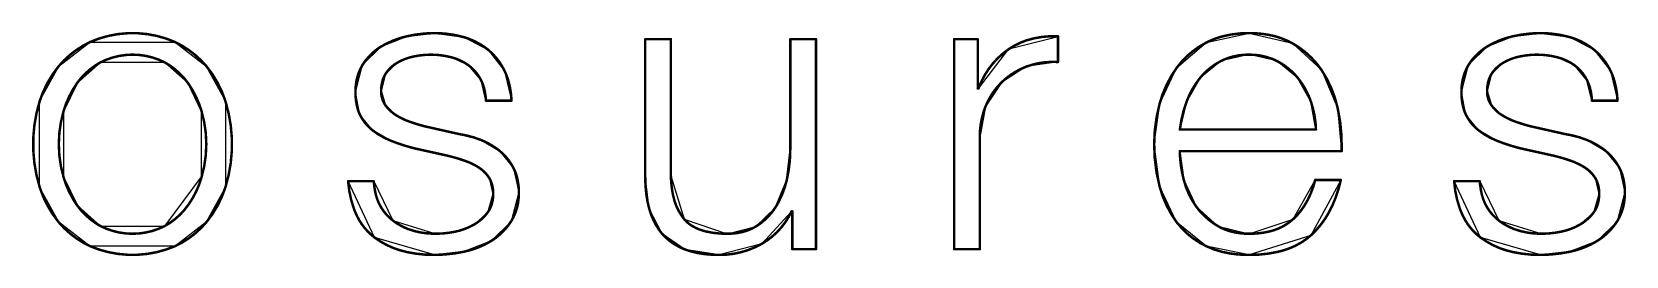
# Model space of a CAD drawing. Header units: inches. Extents: x 0 to 35.2, y -0.7 to 15.9.
# Drawn here: x 30.5863 to 30.906, y -0.2249 to -0.1798 of the extents above; entities that cross this region are included whole.
import ezdxf

# ---------------------------------------------------------------- set-up
doc = ezdxf.new("R2010")
doc.units = ezdxf.units.IN
doc.header["$MEASUREMENT"] = 0
doc.layers.add('Board Outline', color=216, linetype='Continuous')

msp = doc.modelspace()

# ---------------------------------------------------------------- linework, layer by layer
at = {"layer": 'Board Outline'}
for p, q in [((30.59168, -0.18671), (30.59793, -0.18189)), ((30.59793, -0.18189), (30.61501, -0.18189)), ((30.61501, -0.18189), (30.62126, -0.18671)), ((30.65632, -0.18279), (30.66143, -0.18074)), ((30.66143, -0.18074), (30.66703, -0.18009)), ((30.66703, -0.18009), (30.67295, -0.18091)), ((30.67295, -0.18091), (30.67778, -0.18344)), ((30.70928, -0.20869), (30.70928, -0.18132)), ((30.70928, -0.18132), (30.71443, -0.18132)), ((30.71443, -0.18132), (30.71443, -0.20878)), ((30.73837, -0.20347), (30.73837, -0.18132)), ((30.73837, -0.18132), (30.74352, -0.18132)), ((30.74352, -0.18132), (30.74352, -0.22349)), ((30.77123, -0.22349), (30.77123, -0.18132)), ((30.77123, -0.18132), (30.77597, -0.18132)), ((30.77597, -0.18132), (30.77597, -0.1912)), ((30.78222, -0.18328), (30.79207, -0.18074)), ((30.79207, -0.18074), (30.79207, -0.18589)), ((30.81585, -0.18708), (30.82177, -0.18201)), ((30.82177, -0.18201), (30.83039, -0.18009)), ((30.83039, -0.18009), (30.83906, -0.18213)), ((30.83906, -0.18213), (30.8449, -0.18749)), ((30.87812, -0.18279), (30.88323, -0.18074)), ((30.88323, -0.18074), (30.88883, -0.18009)), ((30.88883, -0.18009), (30.89475, -0.18091)), ((30.89475, -0.18091), (30.89957, -0.18344)), ((30.6526, -0.18646), (30.65632, -0.18279)), ((30.66282, -0.18479), (30.65959, -0.18602)), ((30.6663, -0.18442), (30.66282, -0.18479)), ((30.67046, -0.18496), (30.6663, -0.18442)), ((30.67393, -0.18662), (30.67046, -0.18496)), ((30.67778, -0.18344), (30.68108, -0.18769)), ((30.77613, -0.1912), (30.78222, -0.18328)), ((30.83039, -0.18442), (30.82476, -0.18569)), ((30.83595, -0.18569), (30.83039, -0.18442)), ((30.8744, -0.18646), (30.87812, -0.18279)), ((30.88462, -0.18479), (30.88139, -0.18602)), ((30.88809, -0.18442), (30.88462, -0.18479)), ((30.89226, -0.18496), (30.88809, -0.18442)), ((30.89573, -0.18662), (30.89226, -0.18496)), ((30.89957, -0.18344), (30.90288, -0.18769)), ((30.58784, -0.19378), (30.59168, -0.18671)), ((30.60002, -0.18597), (30.5954, -0.19006)), ((30.61293, -0.18597), (30.60002, -0.18597)), ((30.61754, -0.19006), (30.61293, -0.18597)), ((30.62126, -0.18671), (30.6251, -0.19378)), ((30.65117, -0.19194), (30.6526, -0.18646)), ((30.65722, -0.18826), (30.65632, -0.19169)), ((30.65959, -0.18602), (30.65722, -0.18826)), ((30.67635, -0.18953), (30.67393, -0.18662)), ((30.68108, -0.18769), (30.68247, -0.19365)), ((30.78569, -0.18683), (30.78075, -0.18998)), ((30.79207, -0.18589), (30.78569, -0.18683)), ((30.81245, -0.19423), (30.81585, -0.18708)), ((30.82476, -0.18569), (30.82059, -0.18904)), ((30.84012, -0.18904), (30.83595, -0.18569)), ((30.8449, -0.18749), (30.84813, -0.19509)), ((30.87297, -0.19194), (30.8744, -0.18646)), ((30.87902, -0.18826), (30.87812, -0.19169)), ((30.88139, -0.18602), (30.87902, -0.18826)), ((30.89814, -0.18953), (30.89573, -0.18662)), ((30.90288, -0.18769), (30.90427, -0.19365)), ((30.5954, -0.19006), (30.59262, -0.19582)), ((30.62032, -0.19582), (30.61754, -0.19006)), ((30.65632, -0.19169), (30.65718, -0.19459)), ((30.67733, -0.19365), (30.67635, -0.18953)), ((30.77597, -0.1912), (30.77613, -0.1912)), ((30.78075, -0.18998), (30.77752, -0.19484)), ((30.82059, -0.18904), (30.81785, -0.19386)), ((30.84277, -0.19382), (30.84012, -0.18904)), ((30.87812, -0.19169), (30.87898, -0.19459)), ((30.89912, -0.19365), (30.89814, -0.18953)), ((30.58784, -0.21102), (30.58784, -0.19378)), ((30.6251, -0.19378), (30.6251, -0.21102)), ((30.65207, -0.19648), (30.65117, -0.19194)), ((30.65718, -0.19459), (30.65935, -0.1966)), ((30.68247, -0.19365), (30.67733, -0.19365)), ((30.77752, -0.19484), (30.77638, -0.20101)), ((30.81135, -0.2024), (30.81245, -0.19423)), ((30.81785, -0.19386), (30.8165, -0.19946)), ((30.84379, -0.19946), (30.84277, -0.19382)), ((30.87387, -0.19648), (30.87297, -0.19194)), ((30.87898, -0.19459), (30.88114, -0.1966)), ((30.90427, -0.19365), (30.89912, -0.19365)), ((30.59262, -0.19582), (30.59262, -0.20898)), ((30.62032, -0.20898), (30.62032, -0.19582)), ((30.65456, -0.19958), (30.65207, -0.19648)), ((30.65935, -0.1966), (30.66221, -0.19795)), ((30.66221, -0.19795), (30.66507, -0.19881)), ((30.84813, -0.19509), (30.84894, -0.20379)), ((30.87636, -0.19958), (30.87387, -0.19648)), ((30.88114, -0.1966), (30.884, -0.19795)), ((30.884, -0.19795), (30.88686, -0.19881)), ((30.65828, -0.20171), (30.65456, -0.19958)), ((30.66507, -0.19881), (30.67193, -0.20036)), ((30.67193, -0.20036), (30.67631, -0.20154)), ((30.77638, -0.20101), (30.77638, -0.22349)), ((30.8165, -0.19946), (30.84379, -0.19946)), ((30.88008, -0.20171), (30.87636, -0.19958)), ((30.88686, -0.19881), (30.89373, -0.20036)), ((30.89373, -0.20036), (30.8981, -0.20154)), ((30.66294, -0.20322), (30.65828, -0.20171)), ((30.66956, -0.20469), (30.66294, -0.20322)), ((30.67631, -0.20154), (30.68015, -0.20379)), ((30.68015, -0.20379), (30.68288, -0.20722)), ((30.73764, -0.20971), (30.73837, -0.20347)), ((30.81245, -0.21094), (30.81135, -0.2024)), ((30.84894, -0.20379), (30.8165, -0.20379)), ((30.8165, -0.20379), (30.81728, -0.20955)), ((30.88474, -0.20322), (30.88008, -0.20171)), ((30.89136, -0.20469), (30.88474, -0.20322)), ((30.8981, -0.20154), (30.90194, -0.20379)), ((30.90194, -0.20379), (30.90468, -0.20722)), ((30.67295, -0.20567), (30.66956, -0.20469)), ((30.67593, -0.2071), (30.67295, -0.20567)), ((30.67802, -0.20922), (30.67593, -0.2071)), ((30.68288, -0.20722), (30.68394, -0.21204)), ((30.89475, -0.20567), (30.89136, -0.20469)), ((30.89773, -0.2071), (30.89475, -0.20567)), ((30.89982, -0.20922), (30.89773, -0.2071)), ((30.90468, -0.20722), (30.90574, -0.21204)), ((30.59262, -0.20898), (30.5954, -0.21474)), ((30.61293, -0.21883), (30.62032, -0.20898)), ((30.65498, -0.22112), (30.6497, -0.20984)), ((30.6497, -0.20984), (30.65485, -0.20984)), ((30.65485, -0.20984), (30.65865, -0.21772)), ((30.6788, -0.21237), (30.67802, -0.20922)), ((30.7101, -0.2154), (30.70928, -0.20869)), ((30.71443, -0.20878), (30.71709, -0.21744)), ((30.73535, -0.21515), (30.73764, -0.20971)), ((30.81585, -0.21805), (30.81245, -0.21094)), ((30.81728, -0.20955), (30.81977, -0.21491)), ((30.83922, -0.21744), (30.84363, -0.20959)), ((30.84878, -0.20959), (30.84277, -0.22071)), ((30.84363, -0.20959), (30.84878, -0.20959)), ((30.87677, -0.22112), (30.8715, -0.20984)), ((30.8715, -0.20984), (30.87665, -0.20984)), ((30.87665, -0.20984), (30.88045, -0.21772)), ((30.90059, -0.21237), (30.89982, -0.20922)), ((30.59168, -0.21809), (30.58784, -0.21102)), ((30.6251, -0.21102), (30.62126, -0.21809)), ((30.67769, -0.21609), (30.6788, -0.21237)), ((30.68394, -0.21204), (30.68239, -0.21789)), ((30.89949, -0.21609), (30.90059, -0.21237)), ((30.90574, -0.21204), (30.90419, -0.21789)), ((30.5954, -0.21474), (30.60002, -0.21883)), ((30.67488, -0.21858), (30.67769, -0.21609)), ((30.71267, -0.22038), (30.7101, -0.2154)), ((30.73143, -0.21895), (30.73535, -0.21515)), ((30.73862, -0.21589), (30.73269, -0.22238)), ((30.73878, -0.21589), (30.73862, -0.21589)), ((30.73878, -0.22349), (30.73878, -0.21589)), ((30.81977, -0.21491), (30.8241, -0.21883)), ((30.89667, -0.21858), (30.89949, -0.21609)), ((30.59793, -0.22287), (30.59168, -0.21809)), ((30.60002, -0.21883), (30.61293, -0.21883)), ((30.62126, -0.21809), (30.61501, -0.22287)), ((30.65865, -0.21772), (30.66728, -0.22038)), ((30.66728, -0.22038), (30.67116, -0.21997)), ((30.67116, -0.21997), (30.67488, -0.21858)), ((30.68239, -0.21789), (30.67843, -0.22181)), ((30.71725, -0.22353), (30.71267, -0.22038)), ((30.71709, -0.21744), (30.72571, -0.22038)), ((30.72571, -0.22038), (30.73143, -0.21895)), ((30.82177, -0.22287), (30.81585, -0.21805)), ((30.8241, -0.21883), (30.83039, -0.22038)), ((30.83039, -0.22038), (30.83922, -0.21744)), ((30.88045, -0.21772), (30.88907, -0.22038)), ((30.88907, -0.22038), (30.89295, -0.21997)), ((30.89295, -0.21997), (30.89667, -0.21858)), ((30.90419, -0.21789), (30.90023, -0.22181)), ((30.61501, -0.22287), (30.59793, -0.22287)), ((30.66703, -0.22463), (30.65498, -0.22112)), ((30.67843, -0.22181), (30.67299, -0.22398)), ((30.72408, -0.22463), (30.71725, -0.22353)), ((30.73269, -0.22238), (30.72408, -0.22463)), ((30.74352, -0.22349), (30.73878, -0.22349)), ((30.77638, -0.22349), (30.77123, -0.22349)), ((30.83039, -0.22463), (30.82177, -0.22287)), ((30.84277, -0.22071), (30.83039, -0.22463)), ((30.88883, -0.22463), (30.87677, -0.22112)), ((30.90023, -0.22181), (30.89479, -0.22398)), ((30.67299, -0.22398), (30.66703, -0.22463)), ((30.89479, -0.22398), (30.88883, -0.22463))]:
    msp.add_line(p, q, dxfattribs=at)
at = {"layer": 'Board Outline', "const_width": 0.0005}
for points in [[(30.59168, -0.18671, -0.107484), (30.59793, -0.18189)], [(30.59793, -0.18189, -0.210934), (30.61501, -0.18189)], [(30.61501, -0.18189, -0.107254), (30.62126, -0.18671)], [(30.65632, -0.18279, -0.080015), (30.66143, -0.18074)], [(30.66143, -0.18074, -0.056953), (30.66703, -0.18009)], [(30.66703, -0.18009, -0.072912), (30.67295, -0.18091)], [(30.67295, -0.18091, -0.100694), (30.67778, -0.18344)], [(30.78222, -0.18328, -0.068855), (30.78577, -0.18154)], [(30.78577, -0.18154, -0.090963), (30.79207, -0.18074)], [(30.81585, -0.18708, -0.116063), (30.82177, -0.18201)], [(30.82177, -0.18201, -0.054284), (30.8249, -0.18078)], [(30.8249, -0.18078, -0.067458), (30.83039, -0.18009)], [(30.83039, -0.18009, -0.045136), (30.83421, -0.18042)], [(30.83421, -0.18042, -0.08441), (30.83906, -0.18213)], [(30.83906, -0.18213, -0.116284), (30.8449, -0.18749)], [(30.87812, -0.18279, -0.080015), (30.88323, -0.18074)], [(30.88323, -0.18074, -0.056953), (30.88883, -0.18009)], [(30.88883, -0.18009, -0.072912), (30.89475, -0.18091)], [(30.89475, -0.18091, -0.100694), (30.89957, -0.18344)], [(30.60002, -0.18597, -0.240759), (30.61293, -0.18597)], [(30.6526, -0.18646, -0.118075), (30.65632, -0.18279)], [(30.65959, -0.18602, -0.080733), (30.66282, -0.18479)], [(30.66282, -0.18479, -0.052277), (30.6663, -0.18442)], [(30.6663, -0.18442, -0.066575), (30.67046, -0.18496)], [(30.67046, -0.18496, -0.097546), (30.67393, -0.18662)], [(30.67778, -0.18344, -0.109449), (30.68108, -0.18769)], [(30.77613, -0.1912, -0.158328), (30.78222, -0.18328)], [(30.82476, -0.18569, -0.099582), (30.82915, -0.18447)], [(30.82915, -0.18447, -0.020802), (30.83039, -0.18442)], [(30.83039, -0.18442, -0.0944), (30.83494, -0.18523)], [(30.83494, -0.18523, -0.025601), (30.83595, -0.18569)], [(30.8744, -0.18646, -0.118075), (30.87812, -0.18279)], [(30.88139, -0.18602, -0.080739), (30.88462, -0.18479)], [(30.88462, -0.18479, -0.052277), (30.88809, -0.18442)], [(30.88809, -0.18442, -0.066581), (30.89226, -0.18496)], [(30.89226, -0.18496, -0.097567), (30.89573, -0.18662)], [(30.89957, -0.18344, -0.109476), (30.90288, -0.18769)], [(30.58784, -0.19378, -0.097308), (30.59168, -0.18671)], [(30.5954, -0.19006, -0.109566), (30.60002, -0.18597)], [(30.61293, -0.18597, -0.109246), (30.61754, -0.19006)], [(30.62126, -0.18671, -0.097287), (30.6251, -0.19378)], [(30.65123, -0.1907, -0.117327), (30.6526, -0.18646)], [(30.65665, -0.18948, -0.06504), (30.65722, -0.18826)], [(30.65722, -0.18826, -0.119595), (30.65959, -0.18602)], [(30.67393, -0.18662, -0.113805), (30.67635, -0.18953)], [(30.68108, -0.18769, -0.045335), (30.6819, -0.18986)], [(30.78075, -0.18998, -0.103177), (30.78569, -0.18683)], [(30.78569, -0.18683, -0.086163), (30.79069, -0.18588)], [(30.79069, -0.18588, -0.018265), (30.79207, -0.18589)], [(30.81245, -0.19423, -0.090865), (30.81585, -0.18708)], [(30.82059, -0.18904, -0.103058), (30.82476, -0.18569)], [(30.83595, -0.18569, -0.102797), (30.84012, -0.18904)], [(30.8449, -0.18749, -0.093761), (30.84813, -0.19509)], [(30.87303, -0.1907, -0.117327), (30.8744, -0.18646)], [(30.87844, -0.18948, -0.06507), (30.87902, -0.18826)], [(30.87902, -0.18826, -0.119674), (30.88139, -0.18602)], [(30.89573, -0.18662, -0.113805), (30.89814, -0.18953)], [(30.90288, -0.18769, -0.045335), (30.90369, -0.18986)], [(30.59262, -0.19582, -0.086861), (30.5954, -0.19006)], [(30.61754, -0.19006, -0.086887), (30.62032, -0.19582)], [(30.65117, -0.19194, -0.023778), (30.65123, -0.1907)], [(30.65132, -0.19396, -0.037811), (30.65117, -0.19194)], [(30.65632, -0.19169, -0.079311), (30.65665, -0.18948)], [(30.65636, -0.19236, -0.026602), (30.65632, -0.19169)], [(30.67635, -0.18953, -0.091181), (30.67726, -0.19273)], [(30.6819, -0.18986, -0.055928), (30.68247, -0.19365)], [(30.77752, -0.19484, -0.103875), (30.78075, -0.18998)], [(30.81785, -0.19386, -0.083674), (30.82059, -0.18904)], [(30.84012, -0.18904, -0.089944), (30.84277, -0.19382)], [(30.87297, -0.19194, -0.023778), (30.87303, -0.1907)], [(30.87311, -0.19396, -0.037811), (30.87297, -0.19194)], [(30.87812, -0.19169, -0.079329), (30.87844, -0.18948)], [(30.87815, -0.19236, -0.026605), (30.87812, -0.19169)], [(30.89814, -0.18953, -0.091195), (30.89906, -0.19273)], [(30.90369, -0.18986, -0.055928), (30.90427, -0.19365)], [(30.58784, -0.21102, -0.15162), (30.58784, -0.19378)], [(30.6251, -0.19378, -0.151591), (30.6251, -0.21102)], [(30.65175, -0.19571, -0.048311), (30.65132, -0.19396)], [(30.65718, -0.19459, -0.132391), (30.65636, -0.19236)], [(30.65935, -0.1966, -0.098335), (30.65718, -0.19459)], [(30.67726, -0.19273, -0.01846), (30.67733, -0.19365)], [(30.77711, -0.19599, -0.020875), (30.77752, -0.19484)], [(30.81135, -0.2024, -0.067474), (30.81245, -0.19423)], [(30.8165, -0.19946, -0.06094), (30.81785, -0.19386)], [(30.84277, -0.19382, -0.077578), (30.84379, -0.19946)], [(30.84813, -0.19509, -0.065978), (30.84894, -0.20379)], [(30.87355, -0.19571, -0.048311), (30.87311, -0.19396)], [(30.87898, -0.19459, -0.132444), (30.87815, -0.19236)], [(30.88114, -0.1966, -0.09842), (30.87898, -0.19459)], [(30.89906, -0.19273, -0.018486), (30.89912, -0.19365)], [(30.59168, -0.2024, -0.071619), (30.59262, -0.19582)], [(30.62032, -0.19582, -0.071176), (30.62126, -0.2024)], [(30.65207, -0.19648, -0.028154), (30.65175, -0.19571)], [(30.65456, -0.19958, -0.113555), (30.65207, -0.19648)], [(30.66221, -0.19795, -0.057608), (30.65935, -0.1966)], [(30.66507, -0.19881, -0.017464), (30.66282, -0.19815)], [(30.77638, -0.20101, -0.076314), (30.77711, -0.19599)], [(30.87387, -0.19648, -0.028154), (30.87355, -0.19571)], [(30.87636, -0.19958, -0.113555), (30.87387, -0.19648)], [(30.884, -0.19795, -0.057638), (30.88114, -0.1966)], [(30.88686, -0.19881, -0.017464), (30.88461, -0.19815)], [(30.65828, -0.20171, -0.071775), (30.65456, -0.19958)], [(30.67193, -0.20036, -0.058405), (30.67631, -0.20154)], [(30.67631, -0.20154, -0.079092), (30.68015, -0.20379)], [(30.88008, -0.20171, -0.071775), (30.87636, -0.19958)], [(30.89373, -0.20036, -0.058405), (30.8981, -0.20154)], [(30.8981, -0.20154, -0.079092), (30.90194, -0.20379)], [(30.59262, -0.20898, -0.071722), (30.59168, -0.2024)], [(30.62126, -0.2024, -0.071279), (30.62032, -0.20898)], [(30.66294, -0.20322, -0.032183), (30.65828, -0.20171)], [(30.66956, -0.20469, -0.024448), (30.67295, -0.20567)], [(30.68015, -0.20379, -0.100173), (30.68288, -0.20722)], [(30.73837, -0.20347, -0.05914), (30.73764, -0.20971)], [(30.81245, -0.21094, -0.066695), (30.81135, -0.2024)], [(30.81653, -0.20491, -0.013783), (30.8165, -0.20379)], [(30.88474, -0.20322, -0.032183), (30.88008, -0.20171)], [(30.89136, -0.20469, -0.024448), (30.89475, -0.20567)], [(30.90194, -0.20379, -0.100173), (30.90468, -0.20722)], [(30.67295, -0.20567, -0.049608), (30.6754, -0.20677)], [(30.6754, -0.20677, -0.013843), (30.67593, -0.2071)], [(30.67593, -0.2071, -0.112382), (30.67802, -0.20922)], [(30.68288, -0.20722, -0.053152), (30.68356, -0.20898)], [(30.81728, -0.20955, -0.050026), (30.81653, -0.20491)], [(30.89475, -0.20567, -0.049619), (30.89719, -0.20677)], [(30.89719, -0.20677, -0.013821), (30.89773, -0.2071)], [(30.89773, -0.2071, -0.112345), (30.89982, -0.20922)], [(30.90468, -0.20722, -0.053152), (30.90536, -0.20898)], [(30.59168, -0.21809, -0.097259), (30.58784, -0.21102)], [(30.5954, -0.21474, -0.087267), (30.59262, -0.20898)], [(30.62032, -0.20898, -0.107229), (30.61677, -0.21572)], [(30.6251, -0.21102, -0.097238), (30.62126, -0.21809)], [(30.65086, -0.21537, -0.067471), (30.6497, -0.20984)], [(30.65511, -0.21183, -0.034389), (30.65485, -0.20984)], [(30.67802, -0.20922, -0.091273), (30.67867, -0.21097)], [(30.67867, -0.21097, -0.046959), (30.6788, -0.21237)], [(30.68356, -0.20898, -0.066538), (30.68394, -0.21204)], [(30.70957, -0.21291, -0.037195), (30.70928, -0.20869)], [(30.71459, -0.21096, -0.023088), (30.71443, -0.20878)], [(30.71493, -0.21291, -0.027951), (30.71459, -0.21096)], [(30.73764, -0.20971, -0.067809), (30.73594, -0.21417)], [(30.81585, -0.21805, -0.094663), (30.81245, -0.21094)], [(30.81977, -0.21491, -0.094657), (30.81728, -0.20955)], [(30.84363, -0.20959, -0.082285), (30.84146, -0.21477)], [(30.84878, -0.20959, -0.052835), (30.84704, -0.21482)], [(30.87266, -0.21537, -0.067471), (30.8715, -0.20984)], [(30.87691, -0.21183, -0.034395), (30.87665, -0.20984)], [(30.89982, -0.20922, -0.091273), (30.90047, -0.21097)], [(30.90047, -0.21097, -0.046959), (30.90059, -0.21237)], [(30.90536, -0.20898, -0.066538), (30.90574, -0.21204)], [(30.65865, -0.21772, -0.187517), (30.65511, -0.21183)], [(30.6788, -0.21237, -0.089294), (30.6784, -0.21477)], [(30.68388, -0.21338, -0.120987), (30.68239, -0.21789)], [(30.68394, -0.21204, -0.023963), (30.68388, -0.21338)], [(30.7101, -0.2154, -0.030181), (30.70957, -0.21291)], [(30.71709, -0.21744, -0.118615), (30.71493, -0.21291)], [(30.73594, -0.21417, -0.018475), (30.73535, -0.21515)], [(30.88045, -0.21772, -0.187509), (30.87691, -0.21183)], [(30.90059, -0.21237, -0.089294), (30.9002, -0.21477)], [(30.90568, -0.21338, -0.121025), (30.90419, -0.21789)], [(30.90574, -0.21204, -0.023955), (30.90568, -0.21338)], [(30.60002, -0.21883, -0.110288), (30.5954, -0.21474)], [(30.61677, -0.21572, -0.087445), (30.61293, -0.21883)], [(30.65191, -0.21763, -0.043358), (30.65086, -0.21537)], [(30.65498, -0.22112, -0.099677), (30.65191, -0.21763)], [(30.67769, -0.21609, -0.107783), (30.67488, -0.21858)], [(30.6784, -0.21477, -0.069633), (30.67769, -0.21609)], [(30.71201, -0.21953, -0.086338), (30.7101, -0.2154)], [(30.71823, -0.2185, -0.059492), (30.71709, -0.21744)], [(30.73535, -0.21515, -0.114666), (30.73143, -0.21895)], [(30.73862, -0.21589, -0.15438), (30.73269, -0.22238)], [(30.8241, -0.21883, -0.103836), (30.81977, -0.21491)], [(30.83922, -0.21744, -0.126887), (30.83451, -0.21991)], [(30.84146, -0.21477, -0.063588), (30.83922, -0.21744)], [(30.84703, -0.21482, -0.102463), (30.84277, -0.22071)], [(30.87371, -0.21763, -0.043358), (30.87266, -0.21537)], [(30.87677, -0.22112, -0.099677), (30.87371, -0.21763)], [(30.89949, -0.21609, -0.107783), (30.89667, -0.21858)], [(30.9002, -0.21477, -0.069633), (30.89949, -0.21609)], [(30.59793, -0.22287, -0.109893), (30.59168, -0.21809)], [(30.61293, -0.21883, -0.24072), (30.60002, -0.21883)], [(30.62126, -0.21809, -0.109663), (30.61501, -0.22287)], [(30.6617, -0.21943, -0.072392), (30.65865, -0.21772)], [(30.66728, -0.22038, -0.092452), (30.6617, -0.21943)], [(30.67116, -0.21997, -0.050089), (30.66728, -0.22038)], [(30.67488, -0.21858, -0.079674), (30.67116, -0.21997)], [(30.68239, -0.21789, -0.112164), (30.67843, -0.22181)], [(30.71267, -0.22038, -0.023933), (30.71201, -0.21953)], [(30.71616, -0.22305, -0.100763), (30.71267, -0.22038)], [(30.71966, -0.21932, -0.052883), (30.71823, -0.2185)], [(30.72139, -0.21991, -0.043551), (30.71966, -0.21932)], [(30.72571, -0.22038, -0.061303), (30.72139, -0.21991)], [(30.72701, -0.22032, -0.022562), (30.72571, -0.22038)], [(30.73143, -0.21895, -0.115508), (30.72701, -0.22032)], [(30.82177, -0.22287, -0.122359), (30.81585, -0.21805)], [(30.82636, -0.21982, -0.060041), (30.8241, -0.21883)], [(30.83039, -0.22038, -0.074636), (30.82636, -0.21982)], [(30.83255, -0.22026, -0.028431), (30.83039, -0.22038)], [(30.83451, -0.21991, -0.033403), (30.83255, -0.22026)], [(30.84277, -0.22071, -0.087712), (30.8387, -0.22322)], [(30.8835, -0.21943, -0.072389), (30.88045, -0.21772)], [(30.88907, -0.22038, -0.092456), (30.8835, -0.21943)], [(30.89295, -0.21997, -0.050081), (30.88907, -0.22038)], [(30.89667, -0.21858, -0.079679), (30.89295, -0.21997)], [(30.90419, -0.21789, -0.112164), (30.90023, -0.22181)], [(30.61501, -0.22287, -0.205798), (30.59793, -0.22287)], [(30.66153, -0.22407, -0.109394), (30.65498, -0.22112)], [(30.67299, -0.22398, -0.053213), (30.66703, -0.22463)], [(30.67843, -0.22181, -0.087407), (30.67299, -0.22398)], [(30.71725, -0.22353, -0.021447), (30.71616, -0.22305)], [(30.72106, -0.22445, -0.062135), (30.71725, -0.22353)], [(30.73269, -0.22238, -0.134222), (30.72408, -0.22463)], [(30.82662, -0.22435, -0.07376), (30.82177, -0.22287)], [(30.83622, -0.224, -0.058657), (30.83039, -0.22463)], [(30.8387, -0.22322, -0.037254), (30.83622, -0.224)], [(30.88333, -0.22407, -0.109394), (30.87677, -0.22112)], [(30.89479, -0.22398, -0.053217), (30.88883, -0.22463)], [(30.90023, -0.22181, -0.087419), (30.89479, -0.22398)], [(30.66703, -0.22463, -0.054827), (30.66153, -0.22407)], [(30.72408, -0.22463, -0.030938), (30.72106, -0.22445)], [(30.83039, -0.22463, -0.03919), (30.82662, -0.22435)], [(30.88883, -0.22463, -0.054827), (30.88333, -0.22407)]]:
    msp.add_lwpolyline(points, format="xyb", dxfattribs=at)
at = {"layer": 'Board Outline', "const_width": 0.00025}
for points in [[(30.59781, -0.18189, 1), (30.59806, -0.18189, 1)], [(30.59781, -0.18189, 1), (30.59806, -0.18189, 1)], [(30.61489, -0.18189, 1), (30.61514, -0.18189, 1)], [(30.61489, -0.18189, 1), (30.61514, -0.18189, 1)], [(30.66131, -0.18074, 1), (30.66156, -0.18074, 1)], [(30.66131, -0.18074, 1), (30.66156, -0.18074, 1)], [(30.6669, -0.18009, 1), (30.66715, -0.18009, 1)], [(30.6669, -0.18009, 1), (30.66715, -0.18009, 1)], [(30.67283, -0.18091, 1), (30.67308, -0.18091, 1)], [(30.67283, -0.18091, 1), (30.67308, -0.18091, 1)], [(30.70915, -0.18132, 1), (30.7094, -0.18132, 1)], [(30.70915, -0.18132, 1), (30.7094, -0.18132, 1)], [(30.7143, -0.18132, 1), (30.71455, -0.18132, 1)], [(30.7143, -0.18132, 1), (30.71455, -0.18132, 1)], [(30.73825, -0.18132, 1), (30.7385, -0.18132, 1)], [(30.73825, -0.18132, 1), (30.7385, -0.18132, 1)], [(30.7434, -0.18132, 1), (30.74365, -0.18132, 1)], [(30.7434, -0.18132, 1), (30.74365, -0.18132, 1)], [(30.7711, -0.18132, 1), (30.77135, -0.18132, 1)], [(30.7711, -0.18132, 1), (30.77135, -0.18132, 1)], [(30.77584, -0.18132, 1), (30.77609, -0.18132, 1)], [(30.77584, -0.18132, 1), (30.77609, -0.18132, 1)], [(30.78565, -0.18154, 1), (30.7859, -0.18154, 1)], [(30.78565, -0.18154, 1), (30.7859, -0.18154, 1)], [(30.79194, -0.18074, 1), (30.79219, -0.18074, 1)], [(30.79194, -0.18074, 1), (30.79219, -0.18074, 1)], [(30.82165, -0.18201, 1), (30.8219, -0.18201, 1)], [(30.82165, -0.18201, 1), (30.8219, -0.18201, 1)], [(30.82477, -0.18078, 1), (30.82502, -0.18078, 1)], [(30.82477, -0.18078, 1), (30.82502, -0.18078, 1)], [(30.83027, -0.18009, 1), (30.83052, -0.18009, 1)], [(30.83027, -0.18009, 1), (30.83052, -0.18009, 1)], [(30.83409, -0.18042, 1), (30.83434, -0.18042, 1)], [(30.83409, -0.18042, 1), (30.83434, -0.18042, 1)], [(30.83893, -0.18213, 1), (30.83918, -0.18213, 1)], [(30.83893, -0.18213, 1), (30.83918, -0.18213, 1)], [(30.8831, -0.18074, 1), (30.88335, -0.18074, 1)], [(30.8831, -0.18074, 1), (30.88335, -0.18074, 1)], [(30.8887, -0.18009, 1), (30.88895, -0.18009, 1)], [(30.8887, -0.18009, 1), (30.88895, -0.18009, 1)], [(30.89463, -0.18091, 1), (30.89488, -0.18091, 1)], [(30.89463, -0.18091, 1), (30.89488, -0.18091, 1)], [(30.6562, -0.18279, 1), (30.65645, -0.18279, 1)], [(30.6562, -0.18279, 1), (30.65645, -0.18279, 1)], [(30.6627, -0.18479, 1), (30.66295, -0.18479, 1)], [(30.6627, -0.18479, 1), (30.66295, -0.18479, 1)], [(30.66617, -0.18442, 1), (30.66642, -0.18442, 1)], [(30.66617, -0.18442, 1), (30.66642, -0.18442, 1)], [(30.67033, -0.18496, 1), (30.67058, -0.18496, 1)], [(30.67033, -0.18496, 1), (30.67058, -0.18496, 1)], [(30.67765, -0.18344, 1), (30.6779, -0.18344, 1)], [(30.67765, -0.18344, 1), (30.6779, -0.18344, 1)], [(30.78209, -0.18328, 1), (30.78234, -0.18328, 1)], [(30.78209, -0.18328, 1), (30.78234, -0.18328, 1)], [(30.82902, -0.18447, 1), (30.82927, -0.18447, 1)], [(30.82902, -0.18447, 1), (30.82927, -0.18447, 1)], [(30.83027, -0.18442, 1), (30.83052, -0.18442, 1)], [(30.83027, -0.18442, 1), (30.83052, -0.18442, 1)], [(30.83482, -0.18523, 1), (30.83507, -0.18523, 1)], [(30.83482, -0.18523, 1), (30.83507, -0.18523, 1)], [(30.87799, -0.18279, 1), (30.87824, -0.18279, 1)], [(30.87799, -0.18279, 1), (30.87824, -0.18279, 1)], [(30.88449, -0.18479, 1), (30.88474, -0.18479, 1)], [(30.88449, -0.18479, 1), (30.88474, -0.18479, 1)], [(30.88797, -0.18442, 1), (30.88822, -0.18442, 1)], [(30.88797, -0.18442, 1), (30.88822, -0.18442, 1)], [(30.89213, -0.18496, 1), (30.89238, -0.18496, 1)], [(30.89213, -0.18496, 1), (30.89238, -0.18496, 1)], [(30.89945, -0.18344, 1), (30.8997, -0.18344, 1)], [(30.89945, -0.18344, 1), (30.8997, -0.18344, 1)], [(30.59155, -0.18671, 1), (30.5918, -0.18671, 1)], [(30.59155, -0.18671, 1), (30.5918, -0.18671, 1)], [(30.59989, -0.18597, 1), (30.60014, -0.18597, 1)], [(30.59989, -0.18597, 1), (30.60014, -0.18597, 1)], [(30.6128, -0.18597, 1), (30.61305, -0.18597, 1)], [(30.6128, -0.18597, 1), (30.61305, -0.18597, 1)], [(30.62114, -0.18671, 1), (30.62139, -0.18671, 1)], [(30.62114, -0.18671, 1), (30.62139, -0.18671, 1)], [(30.65248, -0.18646, 1), (30.65273, -0.18646, 1)], [(30.65248, -0.18646, 1), (30.65273, -0.18646, 1)], [(30.6571, -0.18826, 1), (30.65735, -0.18826, 1)], [(30.6571, -0.18826, 1), (30.65735, -0.18826, 1)], [(30.65946, -0.18602, 1), (30.65971, -0.18602, 1)], [(30.65946, -0.18602, 1), (30.65971, -0.18602, 1)], [(30.67381, -0.18662, 1), (30.67406, -0.18662, 1)], [(30.67381, -0.18662, 1), (30.67406, -0.18662, 1)], [(30.68096, -0.18769, 1), (30.68121, -0.18769, 1)], [(30.68096, -0.18769, 1), (30.68121, -0.18769, 1)], [(30.78557, -0.18683, 1), (30.78582, -0.18683, 1)], [(30.78557, -0.18683, 1), (30.78582, -0.18683, 1)], [(30.79056, -0.18588, 1), (30.79081, -0.18588, 1)], [(30.79056, -0.18588, 1), (30.79081, -0.18588, 1)], [(30.79194, -0.18589, 1), (30.79219, -0.18589, 1)], [(30.79194, -0.18589, 1), (30.79219, -0.18589, 1)], [(30.81572, -0.18708, 1), (30.81597, -0.18708, 1)], [(30.81572, -0.18708, 1), (30.81597, -0.18708, 1)], [(30.82463, -0.18569, 1), (30.82488, -0.18569, 1)], [(30.82463, -0.18569, 1), (30.82488, -0.18569, 1)], [(30.83583, -0.18569, 1), (30.83608, -0.18569, 1)], [(30.83583, -0.18569, 1), (30.83608, -0.18569, 1)], [(30.84477, -0.18749, 1), (30.84502, -0.18749, 1)], [(30.84477, -0.18749, 1), (30.84502, -0.18749, 1)], [(30.87428, -0.18646, 1), (30.87453, -0.18646, 1)], [(30.87428, -0.18646, 1), (30.87453, -0.18646, 1)], [(30.87889, -0.18826, 1), (30.87914, -0.18826, 1)], [(30.87889, -0.18826, 1), (30.87914, -0.18826, 1)], [(30.88126, -0.18602, 1), (30.88151, -0.18602, 1)], [(30.88126, -0.18602, 1), (30.88151, -0.18602, 1)], [(30.89561, -0.18662, 1), (30.89586, -0.18662, 1)], [(30.89561, -0.18662, 1), (30.89586, -0.18662, 1)], [(30.90275, -0.18769, 1), (30.903, -0.18769, 1)], [(30.90275, -0.18769, 1), (30.903, -0.18769, 1)], [(30.59527, -0.19006, 1), (30.59552, -0.19006, 1)], [(30.59527, -0.19006, 1), (30.59552, -0.19006, 1)], [(30.61742, -0.19006, 1), (30.61767, -0.19006, 1)], [(30.61742, -0.19006, 1), (30.61767, -0.19006, 1)], [(30.65105, -0.19194, 1), (30.6513, -0.19194, 1)], [(30.65105, -0.19194, 1), (30.6513, -0.19194, 1)], [(30.65111, -0.1907, 1), (30.65136, -0.1907, 1)], [(30.65111, -0.1907, 1), (30.65136, -0.1907, 1)], [(30.6562, -0.19169, 1), (30.65645, -0.19169, 1)], [(30.6562, -0.19169, 1), (30.65645, -0.19169, 1)], [(30.65652, -0.18948, 1), (30.65677, -0.18948, 1)], [(30.65652, -0.18948, 1), (30.65677, -0.18948, 1)], [(30.67622, -0.18953, 1), (30.67647, -0.18953, 1)], [(30.67622, -0.18953, 1), (30.67647, -0.18953, 1)], [(30.68177, -0.18986, 1), (30.68202, -0.18986, 1)], [(30.68177, -0.18986, 1), (30.68202, -0.18986, 1)], [(30.77584, -0.1912, 1), (30.77609, -0.1912, 1)], [(30.77584, -0.1912, 1), (30.77609, -0.1912, 1)], [(30.776, -0.1912, 1), (30.77625, -0.1912, 1)], [(30.776, -0.1912, 1), (30.77625, -0.1912, 1)], [(30.78062, -0.18998, 1), (30.78087, -0.18998, 1)], [(30.78062, -0.18998, 1), (30.78087, -0.18998, 1)], [(30.82046, -0.18904, 1), (30.82071, -0.18904, 1)], [(30.82046, -0.18904, 1), (30.82071, -0.18904, 1)], [(30.83999, -0.18904, 1), (30.84024, -0.18904, 1)], [(30.83999, -0.18904, 1), (30.84024, -0.18904, 1)], [(30.87284, -0.19194, 1), (30.87309, -0.19194, 1)], [(30.87284, -0.19194, 1), (30.87309, -0.19194, 1)], [(30.8729, -0.1907, 1), (30.87315, -0.1907, 1)], [(30.8729, -0.1907, 1), (30.87315, -0.1907, 1)], [(30.87799, -0.19169, 1), (30.87824, -0.19169, 1)], [(30.87799, -0.19169, 1), (30.87824, -0.19169, 1)], [(30.87832, -0.18948, 1), (30.87857, -0.18948, 1)], [(30.87832, -0.18948, 1), (30.87857, -0.18948, 1)], [(30.89802, -0.18953, 1), (30.89827, -0.18953, 1)], [(30.89802, -0.18953, 1), (30.89827, -0.18953, 1)], [(30.90357, -0.18986, 1), (30.90382, -0.18986, 1)], [(30.90357, -0.18986, 1), (30.90382, -0.18986, 1)], [(30.58771, -0.19378, 1), (30.58796, -0.19378, 1)], [(30.58771, -0.19378, 1), (30.58796, -0.19378, 1)], [(30.62498, -0.19378, 1), (30.62523, -0.19378, 1)], [(30.62498, -0.19378, 1), (30.62523, -0.19378, 1)], [(30.65119, -0.19396, 1), (30.65144, -0.19396, 1)], [(30.65119, -0.19396, 1), (30.65144, -0.19396, 1)], [(30.65623, -0.19236, 1), (30.65648, -0.19236, 1)], [(30.65623, -0.19236, 1), (30.65648, -0.19236, 1)], [(30.65705, -0.19459, 1), (30.6573, -0.19459, 1)], [(30.65705, -0.19459, 1), (30.6573, -0.19459, 1)], [(30.67713, -0.19273, 1), (30.67738, -0.19273, 1)], [(30.67713, -0.19273, 1), (30.67738, -0.19273, 1)], [(30.6772, -0.19365, 1), (30.67745, -0.19365, 1)], [(30.6772, -0.19365, 1), (30.67745, -0.19365, 1)], [(30.68235, -0.19365, 1), (30.6826, -0.19365, 1)], [(30.68235, -0.19365, 1), (30.6826, -0.19365, 1)], [(30.77739, -0.19484, 1), (30.77764, -0.19484, 1)], [(30.77739, -0.19484, 1), (30.77764, -0.19484, 1)], [(30.81233, -0.19423, 1), (30.81258, -0.19423, 1)], [(30.81233, -0.19423, 1), (30.81258, -0.19423, 1)], [(30.81772, -0.19386, 1), (30.81797, -0.19386, 1)], [(30.81772, -0.19386, 1), (30.81797, -0.19386, 1)], [(30.84265, -0.19382, 1), (30.8429, -0.19382, 1)], [(30.84265, -0.19382, 1), (30.8429, -0.19382, 1)], [(30.848, -0.19509, 1), (30.84825, -0.19509, 1)], [(30.848, -0.19509, 1), (30.84825, -0.19509, 1)], [(30.87299, -0.19396, 1), (30.87324, -0.19396, 1)], [(30.87299, -0.19396, 1), (30.87324, -0.19396, 1)], [(30.87803, -0.19236, 1), (30.87828, -0.19236, 1)], [(30.87803, -0.19236, 1), (30.87828, -0.19236, 1)], [(30.87885, -0.19459, 1), (30.8791, -0.19459, 1)], [(30.87885, -0.19459, 1), (30.8791, -0.19459, 1)], [(30.89893, -0.19273, 1), (30.89918, -0.19273, 1)], [(30.89893, -0.19273, 1), (30.89918, -0.19273, 1)], [(30.899, -0.19365, 1), (30.89925, -0.19365, 1)], [(30.899, -0.19365, 1), (30.89925, -0.19365, 1)], [(30.90415, -0.19365, 1), (30.9044, -0.19365, 1)], [(30.90415, -0.19365, 1), (30.9044, -0.19365, 1)], [(30.59249, -0.19582, 1), (30.59274, -0.19582, 1)], [(30.59249, -0.19582, 1), (30.59274, -0.19582, 1)], [(30.6202, -0.19582, 1), (30.62045, -0.19582, 1)], [(30.6202, -0.19582, 1), (30.62045, -0.19582, 1)], [(30.65162, -0.19571, 1), (30.65187, -0.19571, 1)], [(30.65162, -0.19571, 1), (30.65187, -0.19571, 1)], [(30.65195, -0.19648, 1), (30.6522, -0.19648, 1)], [(30.65195, -0.19648, 1), (30.6522, -0.19648, 1)], [(30.65922, -0.1966, 1), (30.65947, -0.1966, 1)], [(30.65922, -0.1966, 1), (30.65947, -0.1966, 1)], [(30.66208, -0.19795, 1), (30.66233, -0.19795, 1)], [(30.66208, -0.19795, 1), (30.66233, -0.19795, 1)], [(30.66269, -0.19815, 1), (30.66294, -0.19815, 1)], [(30.66269, -0.19815, 1), (30.66294, -0.19815, 1)], [(30.77698, -0.19599, 1), (30.77723, -0.19599, 1)], [(30.77698, -0.19599, 1), (30.77723, -0.19599, 1)], [(30.87342, -0.19571, 1), (30.87367, -0.19571, 1)], [(30.87342, -0.19571, 1), (30.87367, -0.19571, 1)], [(30.87375, -0.19648, 1), (30.874, -0.19648, 1)], [(30.87375, -0.19648, 1), (30.874, -0.19648, 1)], [(30.88102, -0.1966, 1), (30.88127, -0.1966, 1)], [(30.88102, -0.1966, 1), (30.88127, -0.1966, 1)], [(30.88388, -0.19795, 1), (30.88413, -0.19795, 1)], [(30.88388, -0.19795, 1), (30.88413, -0.19795, 1)], [(30.88449, -0.19815, 1), (30.88474, -0.19815, 1)], [(30.88449, -0.19815, 1), (30.88474, -0.19815, 1)], [(30.65444, -0.19958, 1), (30.65469, -0.19958, 1)], [(30.65444, -0.19958, 1), (30.65469, -0.19958, 1)], [(30.66494, -0.19881, 1), (30.66519, -0.19881, 1)], [(30.66494, -0.19881, 1), (30.66519, -0.19881, 1)], [(30.67181, -0.20036, 1), (30.67206, -0.20036, 1)], [(30.67181, -0.20036, 1), (30.67206, -0.20036, 1)], [(30.67618, -0.20154, 1), (30.67643, -0.20154, 1)], [(30.67618, -0.20154, 1), (30.67643, -0.20154, 1)], [(30.77625, -0.20101, 1), (30.7765, -0.20101, 1)], [(30.77625, -0.20101, 1), (30.7765, -0.20101, 1)], [(30.81637, -0.19946, 1), (30.81662, -0.19946, 1)], [(30.81637, -0.19946, 1), (30.81662, -0.19946, 1)], [(30.84367, -0.19946, 1), (30.84392, -0.19946, 1)], [(30.84367, -0.19946, 1), (30.84392, -0.19946, 1)], [(30.87624, -0.19958, 1), (30.87649, -0.19958, 1)], [(30.87624, -0.19958, 1), (30.87649, -0.19958, 1)], [(30.88674, -0.19881, 1), (30.88699, -0.19881, 1)], [(30.88674, -0.19881, 1), (30.88699, -0.19881, 1)], [(30.89361, -0.20036, 1), (30.89386, -0.20036, 1)], [(30.89361, -0.20036, 1), (30.89386, -0.20036, 1)], [(30.89798, -0.20154, 1), (30.89823, -0.20154, 1)], [(30.89798, -0.20154, 1), (30.89823, -0.20154, 1)], [(30.59155, -0.2024, 1), (30.5918, -0.2024, 1)], [(30.59155, -0.2024, 1), (30.5918, -0.2024, 1)], [(30.62114, -0.2024, 1), (30.62139, -0.2024, 1)], [(30.62114, -0.2024, 1), (30.62139, -0.2024, 1)], [(30.65816, -0.20171, 1), (30.65841, -0.20171, 1)], [(30.65816, -0.20171, 1), (30.65841, -0.20171, 1)], [(30.66282, -0.20322, 1), (30.66307, -0.20322, 1)], [(30.66282, -0.20322, 1), (30.66307, -0.20322, 1)], [(30.66944, -0.20469, 1), (30.66969, -0.20469, 1)], [(30.66944, -0.20469, 1), (30.66969, -0.20469, 1)], [(30.68002, -0.20379, 1), (30.68027, -0.20379, 1)], [(30.68002, -0.20379, 1), (30.68027, -0.20379, 1)], [(30.73825, -0.20347, 1), (30.7385, -0.20347, 1)], [(30.73825, -0.20347, 1), (30.7385, -0.20347, 1)], [(30.81123, -0.2024, 1), (30.81148, -0.2024, 1)], [(30.81123, -0.2024, 1), (30.81148, -0.2024, 1)], [(30.81637, -0.20379, 1), (30.81662, -0.20379, 1)], [(30.81637, -0.20379, 1), (30.81662, -0.20379, 1)], [(30.84882, -0.20379, 1), (30.84907, -0.20379, 1)], [(30.84882, -0.20379, 1), (30.84907, -0.20379, 1)], [(30.87995, -0.20171, 1), (30.8802, -0.20171, 1)], [(30.87995, -0.20171, 1), (30.8802, -0.20171, 1)], [(30.88462, -0.20322, 1), (30.88487, -0.20322, 1)], [(30.88462, -0.20322, 1), (30.88487, -0.20322, 1)], [(30.89123, -0.20469, 1), (30.89148, -0.20469, 1)], [(30.89123, -0.20469, 1), (30.89148, -0.20469, 1)], [(30.90182, -0.20379, 1), (30.90207, -0.20379, 1)], [(30.90182, -0.20379, 1), (30.90207, -0.20379, 1)], [(30.67283, -0.20567, 1), (30.67308, -0.20567, 1)], [(30.67283, -0.20567, 1), (30.67308, -0.20567, 1)], [(30.67527, -0.20677, 1), (30.67552, -0.20677, 1)], [(30.67527, -0.20677, 1), (30.67552, -0.20677, 1)], [(30.67581, -0.2071, 1), (30.67606, -0.2071, 1)], [(30.67581, -0.2071, 1), (30.67606, -0.2071, 1)], [(30.68276, -0.20722, 1), (30.68301, -0.20722, 1)], [(30.68276, -0.20722, 1), (30.68301, -0.20722, 1)], [(30.8164, -0.20491, 1), (30.81665, -0.20491, 1)], [(30.8164, -0.20491, 1), (30.81666, -0.20491, 1)], [(30.89463, -0.20567, 1), (30.89488, -0.20567, 1)], [(30.89463, -0.20567, 1), (30.89488, -0.20567, 1)], [(30.89707, -0.20677, 1), (30.89732, -0.20677, 1)], [(30.89707, -0.20677, 1), (30.89732, -0.20677, 1)], [(30.89761, -0.2071, 1), (30.89786, -0.2071, 1)], [(30.89761, -0.2071, 1), (30.89786, -0.2071, 1)], [(30.90456, -0.20722, 1), (30.90481, -0.20722, 1)], [(30.90456, -0.20722, 1), (30.90481, -0.20722, 1)], [(30.58771, -0.21102, 1), (30.58796, -0.21102, 1)], [(30.58771, -0.21102, 1), (30.58796, -0.21102, 1)], [(30.59249, -0.20898, 1), (30.59274, -0.20898, 1)], [(30.59249, -0.20898, 1), (30.59274, -0.20898, 1)], [(30.6202, -0.20898, 1), (30.62045, -0.20898, 1)], [(30.6202, -0.20898, 1), (30.62045, -0.20898, 1)], [(30.62498, -0.21102, 1), (30.62523, -0.21102, 1)], [(30.62498, -0.21102, 1), (30.62523, -0.21102, 1)], [(30.64958, -0.20984, 1), (30.64983, -0.20984, 1)], [(30.64958, -0.20984, 1), (30.64983, -0.20984, 1)], [(30.65473, -0.20984, 1), (30.65498, -0.20984, 1)], [(30.65473, -0.20984, 1), (30.65498, -0.20984, 1)], [(30.67789, -0.20922, 1), (30.67814, -0.20922, 1)], [(30.67789, -0.20922, 1), (30.67814, -0.20922, 1)], [(30.67855, -0.21097, 1), (30.6788, -0.21097, 1)], [(30.67855, -0.21097, 1), (30.6788, -0.21097, 1)], [(30.68344, -0.20898, 1), (30.68369, -0.20898, 1)], [(30.68344, -0.20898, 1), (30.68369, -0.20898, 1)], [(30.70915, -0.20869, 1), (30.7094, -0.20869, 1)], [(30.70915, -0.20869, 1), (30.7094, -0.20869, 1)], [(30.7143, -0.20878, 1), (30.71455, -0.20878, 1)], [(30.7143, -0.20878, 1), (30.71455, -0.20878, 1)], [(30.71446, -0.21096, 1), (30.71471, -0.21096, 1)], [(30.71446, -0.21096, 1), (30.71471, -0.21096, 1)], [(30.73751, -0.20971, 1), (30.73776, -0.20971, 1)], [(30.73751, -0.20971, 1), (30.73776, -0.20971, 1)], [(30.81233, -0.21094, 1), (30.81258, -0.21094, 1)], [(30.81233, -0.21094, 1), (30.81258, -0.21094, 1)], [(30.81715, -0.20955, 1), (30.8174, -0.20955, 1)], [(30.81715, -0.20955, 1), (30.8174, -0.20955, 1)], [(30.84351, -0.20959, 1), (30.84376, -0.20959, 1)], [(30.84351, -0.20959, 1), (30.84376, -0.20959, 1)], [(30.84865, -0.20959, 1), (30.8489, -0.20959, 1)], [(30.84865, -0.20959, 1), (30.8489, -0.20959, 1)], [(30.87137, -0.20984, 1), (30.87162, -0.20984, 1)], [(30.87137, -0.20984, 1), (30.87162, -0.20984, 1)], [(30.87652, -0.20984, 1), (30.87677, -0.20984, 1)], [(30.87652, -0.20984, 1), (30.87677, -0.20984, 1)], [(30.89969, -0.20922, 1), (30.89994, -0.20922, 1)], [(30.89969, -0.20922, 1), (30.89994, -0.20922, 1)], [(30.90034, -0.21097, 1), (30.90059, -0.21097, 1)], [(30.90034, -0.21097, 1), (30.90059, -0.21097, 1)], [(30.90523, -0.20898, 1), (30.90548, -0.20898, 1)], [(30.90523, -0.20898, 1), (30.90548, -0.20898, 1)], [(30.65498, -0.21183, 1), (30.65523, -0.21183, 1)], [(30.65498, -0.21183, 1), (30.65523, -0.21183, 1)], [(30.67867, -0.21237, 1), (30.67892, -0.21237, 1)], [(30.67867, -0.21237, 1), (30.67892, -0.21237, 1)], [(30.68376, -0.21338, 1), (30.68401, -0.21338, 1)], [(30.68376, -0.21338, 1), (30.68401, -0.21338, 1)], [(30.68382, -0.21204, 1), (30.68407, -0.21204, 1)], [(30.68382, -0.21204, 1), (30.68407, -0.21204, 1)], [(30.70945, -0.21291, 1), (30.7097, -0.21291, 1)], [(30.70945, -0.21291, 1), (30.7097, -0.21291, 1)], [(30.71481, -0.21291, 1), (30.71506, -0.21291, 1)], [(30.71481, -0.21291, 1), (30.71506, -0.21291, 1)], [(30.73581, -0.21417, 1), (30.73606, -0.21417, 1)], [(30.73581, -0.21417, 1), (30.73606, -0.21417, 1)], [(30.87678, -0.21183, 1), (30.87703, -0.21183, 1)], [(30.87678, -0.21183, 1), (30.87703, -0.21183, 1)], [(30.90047, -0.21237, 1), (30.90072, -0.21237, 1)], [(30.90047, -0.21237, 1), (30.90072, -0.21237, 1)], [(30.90555, -0.21338, 1), (30.9058, -0.21338, 1)], [(30.90555, -0.21338, 1), (30.9058, -0.21338, 1)], [(30.90562, -0.21204, 1), (30.90587, -0.21204, 1)], [(30.90562, -0.21204, 1), (30.90587, -0.21204, 1)], [(30.59527, -0.21474, 1), (30.59552, -0.21474, 1)], [(30.59527, -0.21474, 1), (30.59552, -0.21474, 1)], [(30.61665, -0.21572, 1), (30.6169, -0.21572, 1)], [(30.61665, -0.21572, 1), (30.6169, -0.21572, 1)], [(30.65073, -0.21537, 1), (30.65098, -0.21537, 1)], [(30.65073, -0.21537, 1), (30.65098, -0.21537, 1)], [(30.65179, -0.21763, 1), (30.65204, -0.21763, 1)], [(30.65179, -0.21763, 1), (30.65204, -0.21763, 1)], [(30.67757, -0.21609, 1), (30.67782, -0.21609, 1)], [(30.67757, -0.21609, 1), (30.67782, -0.21609, 1)], [(30.67827, -0.21477, 1), (30.67852, -0.21477, 1)], [(30.67827, -0.21477, 1), (30.67852, -0.21477, 1)], [(30.70997, -0.2154, 1), (30.71022, -0.2154, 1)], [(30.70997, -0.2154, 1), (30.71022, -0.2154, 1)], [(30.71696, -0.21744, 1), (30.71721, -0.21744, 1)], [(30.71696, -0.21744, 1), (30.71721, -0.21744, 1)], [(30.73523, -0.21515, 1), (30.73548, -0.21515, 1)], [(30.73523, -0.21515, 1), (30.73548, -0.21515, 1)], [(30.73849, -0.21589, 1), (30.73874, -0.21589, 1)], [(30.73849, -0.21589, 1), (30.73874, -0.21589, 1)], [(30.73866, -0.21589, 1), (30.73891, -0.21589, 1)], [(30.73866, -0.21589, 1), (30.73891, -0.21589, 1)], [(30.81965, -0.21491, 1), (30.8199, -0.21491, 1)], [(30.81965, -0.21491, 1), (30.8199, -0.21491, 1)], [(30.8391, -0.21744, 1), (30.83935, -0.21744, 1)], [(30.8391, -0.21744, 1), (30.83935, -0.21744, 1)], [(30.84133, -0.21477, 1), (30.84158, -0.21477, 1)], [(30.84133, -0.21477, 1), (30.84158, -0.21477, 1)], [(30.84691, -0.21482, 1), (30.84716, -0.21482, 1)], [(30.84691, -0.21482, 1), (30.84716, -0.21482, 1)], [(30.87253, -0.21537, 1), (30.87278, -0.21537, 1)], [(30.87253, -0.21537, 1), (30.87278, -0.21537, 1)], [(30.87358, -0.21763, 1), (30.87383, -0.21763, 1)], [(30.87358, -0.21763, 1), (30.87383, -0.21763, 1)], [(30.89936, -0.21609, 1), (30.89961, -0.21609, 1)], [(30.89936, -0.21609, 1), (30.89961, -0.21609, 1)], [(30.90007, -0.21477, 1), (30.90032, -0.21477, 1)], [(30.90007, -0.21477, 1), (30.90032, -0.21477, 1)], [(30.59155, -0.21809, 1), (30.5918, -0.21809, 1)], [(30.59155, -0.21809, 1), (30.5918, -0.21809, 1)], [(30.59989, -0.21883, 1), (30.60014, -0.21883, 1)], [(30.59989, -0.21883, 1), (30.60014, -0.21883, 1)], [(30.6128, -0.21883, 1), (30.61305, -0.21883, 1)], [(30.6128, -0.21883, 1), (30.61305, -0.21883, 1)], [(30.62114, -0.21809, 1), (30.62139, -0.21809, 1)], [(30.62114, -0.21809, 1), (30.62139, -0.21809, 1)], [(30.65853, -0.21772, 1), (30.65878, -0.21772, 1)], [(30.65853, -0.21772, 1), (30.65878, -0.21772, 1)], [(30.66157, -0.21943, 1), (30.66182, -0.21943, 1)], [(30.66157, -0.21943, 1), (30.66182, -0.21943, 1)], [(30.66715, -0.22038, 1), (30.6674, -0.22038, 1)], [(30.66715, -0.22038, 1), (30.6674, -0.22038, 1)], [(30.67103, -0.21997, 1), (30.67128, -0.21997, 1)], [(30.67103, -0.21997, 1), (30.67128, -0.21997, 1)], [(30.67475, -0.21858, 1), (30.675, -0.21858, 1)], [(30.67475, -0.21858, 1), (30.675, -0.21858, 1)], [(30.68227, -0.21789, 1), (30.68252, -0.21789, 1)], [(30.68227, -0.21789, 1), (30.68252, -0.21789, 1)], [(30.71188, -0.21953, 1), (30.71213, -0.21953, 1)], [(30.71188, -0.21953, 1), (30.71213, -0.21953, 1)], [(30.71255, -0.22038, 1), (30.7128, -0.22038, 1)], [(30.71255, -0.22038, 1), (30.7128, -0.22038, 1)], [(30.7181, -0.2185, 1), (30.71835, -0.2185, 1)], [(30.7181, -0.2185, 1), (30.71835, -0.2185, 1)], [(30.71954, -0.21932, 1), (30.71979, -0.21932, 1)], [(30.71954, -0.21932, 1), (30.71979, -0.21932, 1)], [(30.72126, -0.21991, 1), (30.72151, -0.21991, 1)], [(30.72126, -0.21991, 1), (30.72151, -0.21991, 1)], [(30.72558, -0.22038, 1), (30.72583, -0.22038, 1)], [(30.72558, -0.22038, 1), (30.72583, -0.22038, 1)], [(30.72688, -0.22032, 1), (30.72713, -0.22032, 1)], [(30.72688, -0.22032, 1), (30.72713, -0.22032, 1)], [(30.7313, -0.21895, 1), (30.73155, -0.21895, 1)], [(30.7313, -0.21895, 1), (30.73155, -0.21895, 1)], [(30.81572, -0.21805, 1), (30.81597, -0.21805, 1)], [(30.81572, -0.21805, 1), (30.81597, -0.21805, 1)], [(30.82398, -0.21883, 1), (30.82423, -0.21883, 1)], [(30.82398, -0.21883, 1), (30.82423, -0.21883, 1)], [(30.82624, -0.21982, 1), (30.82649, -0.21982, 1)], [(30.82624, -0.21982, 1), (30.82649, -0.21982, 1)], [(30.83027, -0.22038, 1), (30.83052, -0.22038, 1)], [(30.83027, -0.22038, 1), (30.83052, -0.22038, 1)], [(30.83243, -0.22026, 1), (30.83268, -0.22026, 1)], [(30.83243, -0.22026, 1), (30.83268, -0.22026, 1)], [(30.83439, -0.21991, 1), (30.83464, -0.21991, 1)], [(30.83439, -0.21991, 1), (30.83464, -0.21991, 1)], [(30.84265, -0.22071, 1), (30.8429, -0.22071, 1)], [(30.84265, -0.22071, 1), (30.8429, -0.22071, 1)], [(30.88032, -0.21772, 1), (30.88057, -0.21772, 1)], [(30.88032, -0.21772, 1), (30.88057, -0.21772, 1)], [(30.88337, -0.21943, 1), (30.88362, -0.21943, 1)], [(30.88337, -0.21943, 1), (30.88362, -0.21943, 1)], [(30.88895, -0.22038, 1), (30.8892, -0.22038, 1)], [(30.88895, -0.22038, 1), (30.8892, -0.22038, 1)], [(30.89283, -0.21997, 1), (30.89308, -0.21997, 1)], [(30.89283, -0.21997, 1), (30.89308, -0.21997, 1)], [(30.89655, -0.21858, 1), (30.8968, -0.21858, 1)], [(30.89655, -0.21858, 1), (30.8968, -0.21858, 1)], [(30.90407, -0.21789, 1), (30.90432, -0.21789, 1)], [(30.90407, -0.21789, 1), (30.90432, -0.21789, 1)], [(30.59781, -0.22287, 1), (30.59806, -0.22287, 1)], [(30.59781, -0.22287, 1), (30.59806, -0.22287, 1)], [(30.61489, -0.22287, 1), (30.61514, -0.22287, 1)], [(30.61489, -0.22287, 1), (30.61514, -0.22287, 1)], [(30.65485, -0.22112, 1), (30.6551, -0.22112, 1)], [(30.65485, -0.22112, 1), (30.6551, -0.22112, 1)], [(30.67287, -0.22398, 1), (30.67312, -0.22398, 1)], [(30.67287, -0.22398, 1), (30.67312, -0.22398, 1)], [(30.6783, -0.22181, 1), (30.67855, -0.22181, 1)], [(30.6783, -0.22181, 1), (30.67855, -0.22181, 1)], [(30.71604, -0.22305, 1), (30.71629, -0.22305, 1)], [(30.71604, -0.22305, 1), (30.71629, -0.22305, 1)], [(30.71712, -0.22353, 1), (30.71737, -0.22353, 1)], [(30.71712, -0.22353, 1), (30.71737, -0.22353, 1)], [(30.73257, -0.22238, 1), (30.73282, -0.22238, 1)], [(30.73257, -0.22238, 1), (30.73282, -0.22238, 1)], [(30.73866, -0.22349, 1), (30.73891, -0.22349, 1)], [(30.73866, -0.22349, 1), (30.73891, -0.22349, 1)], [(30.7434, -0.22349, 1), (30.74365, -0.22349, 1)], [(30.7434, -0.22349, 1), (30.74365, -0.22349, 1)], [(30.7711, -0.22349, 1), (30.77135, -0.22349, 1)], [(30.7711, -0.22349, 1), (30.77135, -0.22349, 1)], [(30.77625, -0.22349, 1), (30.7765, -0.22349, 1)], [(30.77625, -0.22349, 1), (30.7765, -0.22349, 1)], [(30.82165, -0.22287, 1), (30.8219, -0.22287, 1)], [(30.82165, -0.22287, 1), (30.8219, -0.22287, 1)], [(30.83609, -0.224, 1), (30.83634, -0.224, 1)], [(30.83609, -0.224, 1), (30.83634, -0.224, 1)], [(30.83857, -0.22322, 1), (30.83882, -0.22322, 1)], [(30.83857, -0.22322, 1), (30.83882, -0.22322, 1)], [(30.87665, -0.22112, 1), (30.8769, -0.22112, 1)], [(30.87665, -0.22112, 1), (30.8769, -0.22112, 1)], [(30.89467, -0.22398, 1), (30.89492, -0.22398, 1)], [(30.89467, -0.22398, 1), (30.89492, -0.22398, 1)], [(30.9001, -0.22181, 1), (30.90035, -0.22181, 1)], [(30.9001, -0.22181, 1), (30.90035, -0.22181, 1)], [(30.6614, -0.22407, 1), (30.66165, -0.22407, 1)], [(30.6614, -0.22407, 1), (30.66165, -0.22407, 1)], [(30.6669, -0.22463, 1), (30.66715, -0.22463, 1)], [(30.6669, -0.22463, 1), (30.66715, -0.22463, 1)], [(30.72093, -0.22445, 1), (30.72118, -0.22445, 1)], [(30.72093, -0.22445, 1), (30.72118, -0.22445, 1)], [(30.72395, -0.22463, 1), (30.7242, -0.22463, 1)], [(30.72395, -0.22463, 1), (30.7242, -0.22463, 1)], [(30.8265, -0.22435, 1), (30.82675, -0.22435, 1)], [(30.8265, -0.22435, 1), (30.82675, -0.22435, 1)], [(30.83027, -0.22463, 1), (30.83052, -0.22463, 1)], [(30.83027, -0.22463, 1), (30.83052, -0.22463, 1)], [(30.8832, -0.22407, 1), (30.88345, -0.22407, 1)], [(30.8832, -0.22407, 1), (30.88345, -0.22407, 1)], [(30.8887, -0.22463, 1), (30.88895, -0.22463, 1)], [(30.8887, -0.22463, 1), (30.88895, -0.22463, 1)]]:
    msp.add_lwpolyline(points, format="xyb", close=True, dxfattribs=at)
at = {"layer": 'Board Outline', "const_width": 0.0005}
for points in [[(30.70928, -0.18132), (30.71443, -0.18132)], [(30.70928, -0.20869), (30.70928, -0.18132)], [(30.71443, -0.20878), (30.71443, -0.18132)], [(30.73837, -0.18132), (30.74352, -0.18132)], [(30.73837, -0.20347), (30.73837, -0.18132)], [(30.74352, -0.22349), (30.74352, -0.18132)], [(30.77123, -0.18132), (30.77597, -0.18132)], [(30.77123, -0.22349), (30.77123, -0.18132)], [(30.77597, -0.1912), (30.77597, -0.18132)], [(30.79207, -0.18589), (30.79207, -0.18074)], [(30.77597, -0.1912), (30.77613, -0.1912)], [(30.67733, -0.19365), (30.68247, -0.19365)], [(30.89912, -0.19365), (30.90427, -0.19365)], [(30.66221, -0.19795), (30.66282, -0.19815)], [(30.884, -0.19795), (30.88461, -0.19815)], [(30.66507, -0.19881), (30.67193, -0.20036)], [(30.77638, -0.22349), (30.77638, -0.20101)], [(30.8165, -0.19946), (30.84379, -0.19946)], [(30.88686, -0.19881), (30.89373, -0.20036)], [(30.66294, -0.20322), (30.66956, -0.20469)], [(30.8165, -0.20379), (30.84894, -0.20379)], [(30.88474, -0.20322), (30.89136, -0.20469)], [(30.6497, -0.20984), (30.65485, -0.20984)], [(30.84363, -0.20959), (30.84878, -0.20959)], [(30.8715, -0.20984), (30.87665, -0.20984)], [(30.73862, -0.21589), (30.73878, -0.21589)], [(30.73878, -0.22349), (30.73878, -0.21589)], [(30.73878, -0.22349), (30.74352, -0.22349)], [(30.77123, -0.22349), (30.77638, -0.22349)]]:
    msp.add_lwpolyline(points, dxfattribs=at)

doc.saveas('drawing.dxf')
